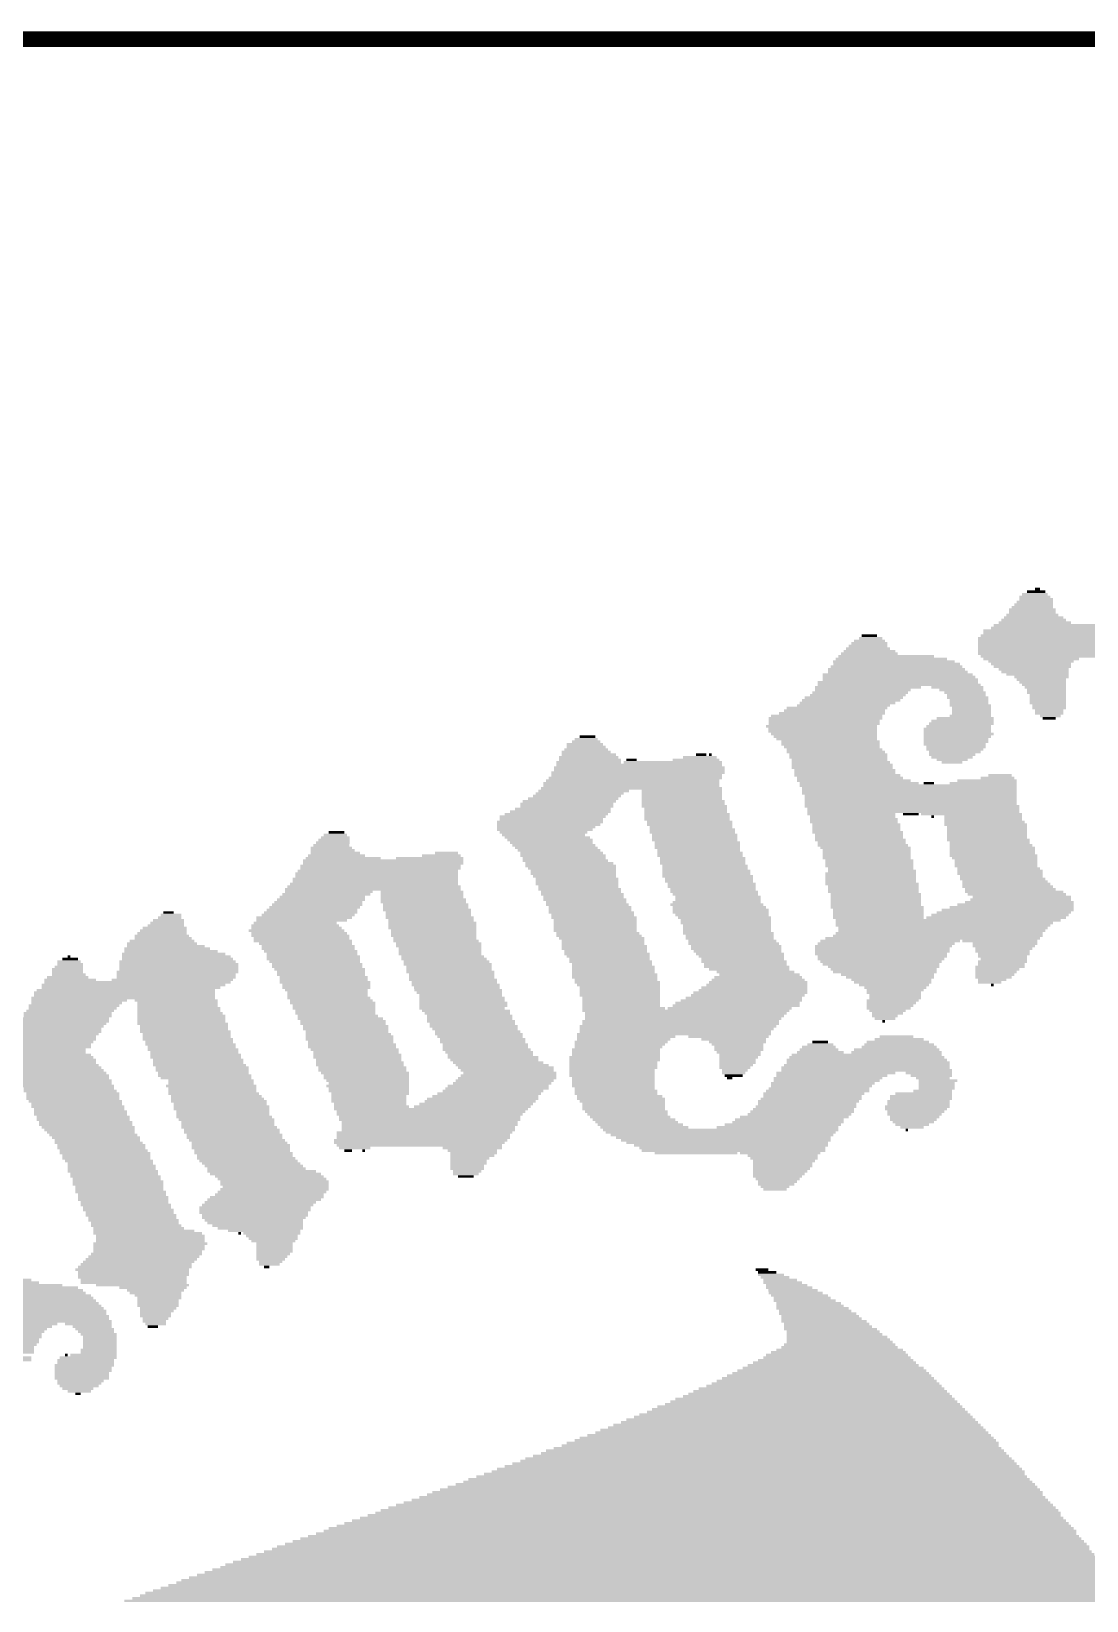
# Model space of a CAD drawing. Extents: x -28.6 to 28.6, y -39.6 to 14.1.
# Drawn here: x -21.83 to -13.2, y 1.23 to 14.06 of the extents above; entities that cross this region are included whole.
import ezdxf

# ---------------------------------------------------------------- set-up
doc = ezdxf.new("R2010")
doc.units = 0
for name, color, linetype in [('20', 53, 'CONTINUOUS'), ('201', 6, 'CONTINUOUS'), ('21', 40, 'CONTINUOUS')]:
    doc.layers.add(name, color=color, linetype=linetype)

# ---------------------------------------------------------------- blocks, each defined once
blk = doc.blocks.new('RECT')
blk.add_solid([(-0.5, -0.5), (0.5, -0.5), (-0.5, 0.5), (0.5, 0.5)])

msp = doc.modelspace()

# ---------------------------------------------------------------- linework, layer by layer
at = {"layer": '20'}
msp.add_line((-27.178, 13.97), (27.178, 13.97), dxfattribs=at)
at = {"layer": '21', "const_width": 0.127}
msp.add_lwpolyline([(27.5, 14), (-27.5, 14)], dxfattribs=at)

# ---------------------------------------------------------------- block references
at = {"layer": '201', "yscale": 0.0212, "rotation": 180}
for p, xscale in [((-13.5979, 9.5019), 0.0423), ((-13.6296, 9.3749), 0.3175), ((-13.6191, 9.396), 0.2963), ((-13.6191, 9.4384), 0.254), ((-13.6085, 9.4172), 0.2752), ((-13.6191, 9.4595), 0.2117), ((-13.6085, 9.4807), 0.1482), ((-13.6296, 9.2479), 0.5291), ((-13.6296, 9.269), 0.4868), ((-13.6402, 9.2902), 0.4233), ((-13.6402, 9.3325), 0.381), ((-13.6402, 9.3114), 0.381), ((-13.6402, 9.3537), 0.3387), ((-14.9737, 9.1209), 0.127), ((-13.1746, 9.1209), 1.7779), ((-13.1428, 9.1632), 1.7991), ((-13.1428, 9.142), 1.7991), ((-13.1005, 9.1844), 1.7568), ((-13.0899, 9.2055), 1.7356), ((-13.6191, 9.2267), 0.5926), ((-14.9737, 8.9939), 0.4233), ((-14.9843, 9.0151), 0.3598), ((-14.9843, 9.0362), 0.3175), ((-14.9737, 9.0574), 0.2963), ((-14.9737, 9.0785), 0.254), ((-14.9631, 9.0997), 0.1905), ((-13.2063, 9.0997), 1.7568), ((-13.2275, 9.0785), 1.7144), ((-13.2381, 9.0574), 1.6933), ((-13.2487, 9.0362), 1.6721), ((-13.2487, 9.0151), 1.6721), ((-13.2592, 8.9939), 1.6509), ((-14.7514, 8.8669), 1.0795), ((-14.7726, 8.9092), 0.9948), ((-14.7514, 8.8881), 1.0371), ((-14.7938, 8.9304), 0.9101), ((-14.8361, 8.9516), 0.7831), ((-14.9737, 8.9727), 0.4657), ((-13.2592, 8.9727), 1.6509), ((-13.2487, 8.9516), 1.6298), ((-13.6508, 8.9304), 0.7831), ((-13.6508, 8.9092), 0.6985), ((-13.6508, 8.8881), 0.6561), ((-13.6402, 8.8669), 0.635), ((-14.7409, 8.7399), 1.3123), ((-14.7303, 8.7187), 1.3334), ((-14.7409, 8.8034), 1.2276), ((-14.7303, 8.7822), 1.2488), ((-14.7197, 8.7611), 1.27), ((-14.7409, 8.8246), 1.143), ((-14.7514, 8.8457), 1.1218), ((-13.6296, 8.8457), 0.5715), ((-13.6191, 8.8246), 0.5503), ((-13.5979, 8.8034), 0.508), ((-13.5662, 8.7822), 0.4445), ((-13.5662, 8.7611), 0.4022), ((-13.5556, 8.7399), 0.381), ((-13.545, 8.7187), 0.3598), ((-15.1218, 8.5917), 0.8043), ((-15.1007, 8.6129), 0.8043), ((-15.0689, 8.6341), 0.7831), ((-15.0478, 8.6552), 0.7831), ((-14.9843, 8.6976), 0.8678), ((-15.0266, 8.6764), 0.7831), ((-14.254, 8.6976), 0.4233), ((-14.2223, 8.6764), 0.3598), ((-14.1905, 8.6552), 0.3387), ((-14.18, 8.6341), 0.3175), ((-14.1694, 8.6129), 0.3387), ((-14.1588, 8.5917), 0.3175), ((-13.5344, 8.6976), 0.3387), ((-13.5238, 8.6764), 0.3175), ((-13.5238, 8.6552), 0.3175), ((-13.5132, 8.6341), 0.2963), ((-13.5132, 8.6129), 0.2963), ((-13.5132, 8.5917), 0.2963), ((-15.3229, 8.4647), 0.9101), ((-15.2806, 8.4859), 0.8678), ((-15.2594, 8.5071), 0.8255), ((-15.2383, 8.5282), 0.8255), ((-15.1853, 8.5494), 0.762), ((-15.1536, 8.5706), 0.7831), ((-14.1588, 8.5706), 0.3175), ((-14.1482, 8.5494), 0.3387), ((-14.1482, 8.4647), 0.3387), ((-14.1376, 8.5282), 0.3175), ((-14.1376, 8.5071), 0.3175), ((-14.1376, 8.4859), 0.3175), ((-13.5132, 8.5706), 0.2963), ((-13.5027, 8.5494), 0.2752), ((-13.5027, 8.5282), 0.2752), ((-13.5027, 8.5071), 0.2328), ((-13.5027, 8.4859), 0.2328), ((-13.4921, 8.4647), 0.1693), ((-15.3652, 8.3801), 0.9101), ((-15.3335, 8.4436), 0.9313), ((-15.3547, 8.3589), 0.889), ((-15.3547, 8.3377), 0.889), ((-15.3441, 8.4224), 0.9101), ((-15.3441, 8.4012), 0.9101), ((-14.254, 8.3589), 0.5503), ((-14.254, 8.3377), 0.5503), ((-14.2435, 8.3801), 0.5291), ((-14.2223, 8.4012), 0.5291), ((-14.2117, 8.4224), 0.508), ((-14.1905, 8.4436), 0.4656), ((-13.5027, 8.4436), 0.1058), ((-17.3019, 8.2319), 0.2963), ((-17.2913, 8.2108), 0.3175), ((-17.2913, 8.2531), 0.2328), ((-17.2913, 8.2743), 0.1905), ((-17.2808, 8.2954), 0.127), ((-15.3441, 8.3166), 0.8678), ((-15.3335, 8.2954), 0.8466), ((-15.3229, 8.2743), 0.8255), ((-15.2912, 8.2531), 0.8043), ((-15.2912, 8.2319), 0.8043), ((-15.2806, 8.2108), 0.7831), ((-14.2435, 8.3166), 0.5715), ((-14.2752, 8.2319), 0.508), ((-14.254, 8.2954), 0.5503), ((-14.2646, 8.2743), 0.5291), ((-14.2646, 8.2531), 0.5291), ((-14.2646, 8.2108), 0.4868), ((-17.2702, 8.0838), 0.5291), ((-17.2702, 8.1261), 0.4868), ((-17.2596, 8.1049), 0.508), ((-17.2913, 8.1684), 0.4022), ((-17.2702, 8.1473), 0.4445), ((-17.2913, 8.1896), 0.3598), ((-16.5823, 8.0838), 0.8043), ((-16.9209, 8.1049), 0.0847), ((-16.3918, 8.1049), 0.381), ((-16.36, 8.1261), 0.2752), ((-16.3495, 8.1473), 0.0847), ((-16.2754, 8.1473), 0.0212), ((-15.2594, 8.1896), 0.7831), ((-15.2488, 8.1684), 0.8043), ((-15.2277, 8.1473), 0.8043), ((-15.2277, 8.1261), 0.8043), ((-15.2171, 8.1049), 0.7831), ((-15.2065, 8.0838), 0.8043), ((-14.2752, 8.1896), 0.4657), ((-14.2752, 8.1684), 0.4233), ((-14.2964, 8.1473), 0.381), ((-14.2964, 8.1261), 0.3387), ((-14.2964, 8.1049), 0.254), ((-14.2964, 8.0838), 0.1693), ((-16.8892, 7.9568), 1.4181), ((-16.868, 7.9991), 1.4181), ((-16.8786, 7.9779), 1.3969), ((-16.8574, 8.0414), 1.3969), ((-16.8574, 8.0203), 1.3969), ((-16.8574, 8.0626), 1.3546), ((-15.1959, 8.0626), 0.8255), ((-15.1959, 8.0414), 0.8255), ((-15.1748, 8.0203), 0.8255), ((-15.1748, 7.9991), 0.8255), ((-15.1536, 7.9779), 0.8678), ((-15.1324, 7.9568), 0.8678), ((-13.926, 7.9568), 0.2752), ((-13.9048, 7.9779), 0.1905), ((-17.3443, 7.8298), 0.7196), ((-17.3125, 7.8509), 0.7408), ((-16.9209, 7.8721), 1.4816), ((-16.9209, 7.9144), 1.4393), ((-16.9209, 7.8933), 1.4393), ((-16.9104, 7.9356), 1.4181), ((-16.5082, 7.8509), 0.6561), ((-16.5082, 7.8298), 0.6561), ((-15.1007, 7.9356), 0.9313), ((-15.0583, 7.9144), 0.9736), ((-14.6562, 7.8933), 1.7779), ((-14.6456, 7.8721), 1.7568), ((-14.6456, 7.8509), 1.7568), ((-14.6456, 7.8298), 1.7568), ((-14.4869, 7.9144), 0.0847), ((-14.0424, 7.9144), 0.5503), ((-14.0106, 7.9356), 0.4868), ((-17.4818, 7.7028), 0.7831), ((-17.4501, 7.7451), 0.762), ((-17.4501, 7.7239), 0.762), ((-17.4289, 7.7663), 0.762), ((-17.3972, 7.7874), 0.7408), ((-17.3654, 7.8086), 0.7196), ((-16.5082, 7.8086), 0.6561), ((-16.5082, 7.7874), 0.6561), ((-16.4976, 7.7663), 0.6773), ((-16.4976, 7.7451), 0.6773), ((-16.487, 7.7239), 0.6985), ((-16.4765, 7.7028), 0.6773), ((-14.635, 7.8086), 1.7356), ((-14.635, 7.7874), 1.7356), ((-14.635, 7.7663), 1.7356), ((-14.635, 7.7451), 1.7356), ((-14.6244, 7.7239), 1.7568), ((-14.6139, 7.7028), 1.7356), ((-17.5877, 7.5969), 0.8678), ((-17.5982, 7.5758), 0.8466), ((-17.5665, 7.6393), 0.8678), ((-17.5771, 7.6181), 0.8466), ((-17.5347, 7.6604), 0.8466), ((-17.503, 7.6816), 0.8255), ((-16.4765, 7.6816), 0.6773), ((-16.4659, 7.6604), 0.6985), ((-16.4659, 7.6393), 0.6985), ((-16.4659, 7.6181), 0.6985), ((-16.4447, 7.5969), 0.6985), ((-16.4447, 7.5758), 0.6985), ((-14.6139, 7.6816), 1.7356), ((-15.1218, 7.6604), 0.7196), ((-15.1113, 7.6393), 0.6985), ((-15.1007, 7.6181), 0.7196), ((-15.1007, 7.5969), 0.7196), ((-15.0795, 7.5758), 0.7196), ((-14.635, 7.6604), 0.127), ((-14.1376, 7.6604), 0.8255), ((-14.4551, 7.6393), 0.0212), ((-14.0424, 7.6393), 0.635), ((-14.0424, 7.6181), 0.635), ((-14.0318, 7.5969), 0.6561), ((-14.0212, 7.5758), 0.6773), ((-19.355, 7.4488), 0.254), ((-19.3444, 7.4699), 0.2328), ((-19.3444, 7.4911), 0.1905), ((-19.3338, 7.5123), 0.127), ((-17.6194, 7.5546), 0.8043), ((-17.63, 7.5334), 0.7831), ((-17.6406, 7.5123), 0.7196), ((-17.6406, 7.4911), 0.6773), ((-17.6088, 7.4699), 0.6985), ((-17.5877, 7.4488), 0.6985), ((-16.4341, 7.5546), 0.6773), ((-16.4235, 7.5334), 0.6985), ((-16.4235, 7.5123), 0.6985), ((-16.4024, 7.4911), 0.6985), ((-16.4024, 7.4699), 0.6985), ((-16.4024, 7.4488), 0.6985), ((-15.0795, 7.5546), 0.7196), ((-15.0795, 7.5334), 0.7196), ((-15.0689, 7.5123), 0.7408), ((-15.0478, 7.4488), 0.7408), ((-15.0583, 7.4911), 0.7196), ((-15.0583, 7.4699), 0.7196), ((-14.0106, 7.5546), 0.6561), ((-14.0106, 7.5334), 0.6561), ((-14.0106, 7.5123), 0.6561), ((-14.0106, 7.4911), 0.6561), ((-14.0106, 7.4699), 0.6561), ((-14, 7.4488), 0.6773), ((-19.3338, 7.3218), 0.4656), ((-19.3762, 7.3853), 0.3387), ((-19.3656, 7.3641), 0.3598), ((-19.3444, 7.343), 0.4022), ((-19.3762, 7.4065), 0.2963), ((-19.3656, 7.4276), 0.2752), ((-18.4766, 7.3218), 0.3175), ((-18.4343, 7.343), 0.1905), ((-17.5771, 7.4276), 0.6773), ((-17.5559, 7.4065), 0.6773), ((-17.5347, 7.3853), 0.6773), ((-17.5136, 7.3641), 0.6773), ((-17.4924, 7.343), 0.6773), ((-17.4818, 7.3218), 0.6985), ((-16.3812, 7.4276), 0.6985), ((-16.3812, 7.4065), 0.6985), ((-16.3812, 7.3853), 0.6985), ((-16.3706, 7.3641), 0.6773), ((-16.36, 7.343), 0.6985), ((-16.36, 7.3218), 0.6985), ((-15.0372, 7.4276), 0.7196), ((-15.0266, 7.4065), 0.7408), ((-15.0054, 7.3853), 0.7408), ((-14.9948, 7.3641), 0.7196), ((-14.9948, 7.343), 0.7196), ((-14.9948, 7.3218), 0.7196), ((-13.9895, 7.4276), 0.6561), ((-13.9789, 7.4065), 0.6773), ((-13.9683, 7.3853), 0.6985), ((-13.9683, 7.3641), 0.6985), ((-13.9683, 7.343), 0.6985), ((-13.9577, 7.3218), 0.7196), ((-18.9952, 7.1948), 1.3123), ((-18.974, 7.2371), 1.3123), ((-18.974, 7.216), 1.3123), ((-18.9529, 7.2795), 1.3123), ((-18.9529, 7.2583), 1.3123), ((-19.2809, 7.3006), 0.6138), ((-18.5719, 7.3006), 0.5503), ((-17.4607, 7.2795), 0.6985), ((-17.4712, 7.3006), 0.6773), ((-17.4289, 7.2583), 0.7196), ((-17.4183, 7.2371), 0.7408), ((-17.4078, 7.216), 0.7196), ((-17.3972, 7.1948), 0.6985), ((-16.3389, 7.3006), 0.6985), ((-16.3389, 7.2795), 0.6985), ((-16.3389, 7.2583), 0.6985), ((-16.3177, 7.2371), 0.6985), ((-16.3177, 7.216), 0.6985), ((-16.3071, 7.1948), 0.7196), ((-14.9948, 7.3006), 0.7196), ((-14.9737, 7.2795), 0.7196), ((-14.9737, 7.2583), 0.7196), ((-14.9737, 7.2371), 0.7196), ((-14.9631, 7.216), 0.6985), ((-14.9525, 7.1948), 0.7196), ((-13.9471, 7.3006), 0.6985), ((-13.9366, 7.2795), 0.6773), ((-13.9366, 7.2583), 0.6773), ((-13.9366, 7.2371), 0.6773), ((-13.9154, 7.216), 0.6773), ((-13.9048, 7.1948), 0.6985), ((-19.0269, 7.0678), 1.4181), ((-19.0269, 7.089), 1.3758), ((-19.0164, 7.1313), 1.3546), ((-19.0164, 7.1101), 1.3546), ((-19.0058, 7.1736), 1.3334), ((-19.0058, 7.1525), 1.3334), ((-17.3972, 7.1736), 0.6985), ((-17.3866, 7.1525), 0.6773), ((-17.3654, 7.1313), 0.6773), ((-17.3654, 7.1101), 0.6773), ((-17.3654, 7.089), 0.6773), ((-17.3548, 7.0678), 0.6561), ((-16.3071, 7.1736), 0.7196), ((-16.2965, 7.1525), 0.7408), ((-16.286, 7.1313), 0.7196), ((-16.286, 7.1101), 0.7196), ((-16.2648, 7.089), 0.7196), ((-16.2648, 7.0678), 0.7196), ((-14.9631, 7.1736), 0.7408), ((-14.9631, 7.1525), 0.7408), ((-14.9631, 7.1313), 0.7408), ((-14.9631, 7.1101), 0.7408), ((-14.9525, 7.089), 0.762), ((-14.9419, 7.0678), 0.7408), ((-13.9048, 7.1736), 0.6985), ((-13.8942, 7.1525), 0.6773), ((-13.8836, 7.1313), 0.6985), ((-13.8625, 7.1101), 0.6985), ((-13.8519, 7.089), 0.7196), ((-13.8413, 7.0678), 0.7408), ((-19.482, 6.9408), 0.7196), ((-19.4608, 6.962), 0.7196), ((-19.4502, 6.9831), 0.6985), ((-19.4185, 7.0043), 0.7196), ((-19.0375, 7.0466), 1.4393), ((-19.3973, 7.0255), 0.7196), ((-18.6354, 7.0255), 0.6773), ((-18.6354, 7.0043), 0.6773), ((-18.6354, 6.9831), 0.6773), ((-18.6248, 6.962), 0.6985), ((-18.6248, 6.9408), 0.6985), ((-17.3443, 7.0466), 0.6773), ((-17.3337, 7.0255), 0.6561), ((-17.3231, 7.0043), 0.6773), ((-17.3125, 6.9831), 0.6561), ((-17.3019, 6.962), 0.6773), ((-17.2913, 6.9408), 0.6561), ((-16.2542, 7.0466), 0.6985), ((-16.2436, 7.0255), 0.7196), ((-16.233, 7.0043), 0.6985), ((-16.2225, 6.9408), 0.7196), ((-16.2119, 6.9831), 0.6985), ((-16.2119, 6.962), 0.6985), ((-14.9419, 7.0466), 0.7408), ((-14.9419, 7.0255), 0.7408), ((-14.9208, 7.0043), 0.7408), ((-14.9208, 6.9831), 0.7408), ((-14.9208, 6.962), 0.7408), ((-14.9208, 6.9408), 0.7408), ((-13.7461, 6.9408), 0.889), ((-13.8201, 7.0466), 0.7408), ((-13.7884, 7.0255), 0.8043), ((-13.7672, 7.0043), 0.8043), ((-13.7355, 6.962), 0.8255), ((-13.7249, 6.9831), 0.8043), ((-20.7096, 6.7926), 0.254), ((-20.699, 6.8138), 0.1905), ((-20.6885, 6.835), 0.1693), ((-20.7096, 6.8561), 0.0847), ((-19.5984, 6.8138), 0.7831), ((-19.6196, 6.7926), 0.7408), ((-19.5667, 6.835), 0.762), ((-19.5455, 6.8561), 0.762), ((-19.5349, 6.8773), 0.7408), ((-19.5137, 6.8985), 0.7408), ((-19.4926, 6.9196), 0.7408), ((-18.6036, 6.9196), 0.6985), ((-18.6036, 6.8985), 0.6985), ((-18.593, 6.8773), 0.7196), ((-18.5825, 6.8561), 0.6985), ((-18.5825, 6.835), 0.6985), ((-18.5719, 6.8138), 0.7196), ((-18.5613, 6.7926), 0.6985), ((-17.2808, 6.9196), 0.6773), ((-17.2596, 6.8985), 0.6773), ((-17.2596, 6.8773), 0.6773), ((-17.249, 6.8561), 0.6985), ((-17.2384, 6.835), 0.6773), ((-17.2278, 6.8138), 0.6985), ((-17.2173, 6.7926), 0.6773), ((-16.2225, 6.9196), 0.762), ((-16.2013, 6.8985), 0.762), ((-16.1907, 6.8773), 0.7831), ((-16.1907, 6.8561), 0.7831), ((-16.1801, 6.835), 0.762), ((-16.159, 6.8138), 0.762), ((-16.1484, 6.7926), 0.7408), ((-14.9208, 6.9196), 0.7408), ((-14.9102, 6.8985), 0.762), ((-14.8996, 6.8773), 0.7408), ((-14.8996, 6.8561), 0.7408), ((-14.8996, 6.835), 0.7408), ((-14.8996, 6.8138), 0.7408), ((-14.3281, 6.7926), 1.8414), ((-13.9366, 6.8138), 1.143), ((-13.9048, 6.835), 1.1218), ((-13.8731, 6.8561), 1.1006), ((-13.8413, 6.8773), 1.0795), ((-13.8096, 6.8985), 1.016), ((-13.7778, 6.9196), 0.9525), ((-20.7625, 6.6656), 0.4445), ((-20.7625, 6.6868), 0.4022), ((-20.752, 6.708), 0.381), ((-20.7414, 6.7291), 0.3598), ((-20.7308, 6.7503), 0.2963), ((-20.7202, 6.7715), 0.2752), ((-19.6619, 6.708), 0.7831), ((-19.6725, 6.7503), 0.7196), ((-19.6619, 6.7291), 0.7408), ((-19.6302, 6.6656), 0.8043), ((-19.6407, 6.6868), 0.7831), ((-19.6725, 6.7715), 0.6773), ((-18.5507, 6.7715), 0.7196), ((-18.5507, 6.7503), 0.7196), ((-18.5507, 6.7291), 0.7196), ((-18.5401, 6.708), 0.6985), ((-18.5401, 6.6868), 0.6985), ((-18.5401, 6.6656), 0.6985), ((-17.2173, 6.7715), 0.6773), ((-17.2173, 6.7503), 0.6773), ((-17.2173, 6.7291), 0.6773), ((-17.2173, 6.708), 0.6773), ((-17.1961, 6.6868), 0.6773), ((-17.1855, 6.6656), 0.6985), ((-16.1484, 6.7715), 0.7408), ((-16.1378, 6.7503), 0.7196), ((-16.1378, 6.7291), 0.7196), ((-16.1378, 6.708), 0.7196), ((-16.1272, 6.6868), 0.7408), ((-16.1166, 6.6656), 0.7196), ((-14.4128, 6.6656), 1.7144), ((-14.3705, 6.7503), 1.7568), ((-14.4022, 6.6868), 1.6933), ((-14.3599, 6.7715), 1.7779), ((-14.3705, 6.7291), 1.7144), ((-14.381, 6.708), 1.6933), ((-20.6885, 6.5387), 0.762), ((-20.7202, 6.5598), 0.6985), ((-20.7308, 6.581), 0.635), ((-20.7625, 6.6021), 0.5715), ((-20.7625, 6.6233), 0.5291), ((-20.752, 6.6445), 0.4657), ((-19.609, 6.6233), 0.8043), ((-19.6196, 6.6445), 0.7831), ((-19.5878, 6.6021), 0.762), ((-19.5667, 6.581), 0.762), ((-19.5667, 6.5598), 0.762), ((-19.5455, 6.5387), 0.762), ((-18.519, 6.6233), 0.6985), ((-18.5295, 6.6445), 0.6773), ((-18.4978, 6.6021), 0.6985), ((-18.4978, 6.581), 0.6985), ((-18.4872, 6.5598), 0.6773), ((-18.4872, 6.5387), 0.6773), ((-17.1643, 6.6445), 0.6985), ((-17.1538, 6.6233), 0.6773), ((-17.1538, 6.6021), 0.6773), ((-17.1432, 6.581), 0.6985), ((-17.1432, 6.5598), 0.6985), ((-17.1326, 6.5387), 0.6773), ((-16.1166, 6.6445), 0.7196), ((-16.0955, 6.6233), 0.7196), ((-16.0849, 6.6021), 0.7408), ((-16.0637, 6.581), 0.7408), ((-16.0637, 6.5598), 0.7408), ((-16.0531, 6.5387), 0.7196), ((-14.8573, 6.581), 1.1218), ((-14.8678, 6.5598), 1.1006), ((-14.8678, 6.5387), 1.1006), ((-14.8361, 6.6021), 1.1218), ((-14.8044, 6.6233), 1.143), ((-14.4551, 6.6445), 1.7568), ((-13.9048, 6.6233), 0.6138), ((-13.8625, 6.6021), 0.5291), ((-13.8731, 6.581), 0.508), ((-13.8731, 6.5598), 0.4656), ((-13.8836, 6.5387), 0.4445), ((-21.5245, 6.4117), 0.2328), ((-21.5245, 6.454), 0.1905), ((-21.5139, 6.4328), 0.2117), ((-21.5139, 6.4752), 0.127), ((-21.5245, 6.4963), 0.0212), ((-20.6355, 6.454), 0.9525), ((-20.625, 6.4328), 0.9736), ((-20.625, 6.4117), 0.9736), ((-20.6673, 6.5175), 0.8466), ((-20.6461, 6.4963), 0.889), ((-20.6355, 6.4752), 0.9101), ((-19.5349, 6.5175), 0.7408), ((-19.5243, 6.4963), 0.762), ((-19.5243, 6.4752), 0.762), ((-19.5137, 6.454), 0.7408), ((-19.4926, 6.4328), 0.7408), ((-19.4926, 6.4117), 0.7408), ((-18.4872, 6.5175), 0.6773), ((-18.4555, 6.4752), 0.6985), ((-18.466, 6.4963), 0.6773), ((-18.4343, 6.454), 0.6985), ((-18.4237, 6.4328), 0.7196), ((-18.4131, 6.4117), 0.6985), ((-17.122, 6.5175), 0.6985), ((-17.1114, 6.4963), 0.6773), ((-17.0903, 6.454), 0.6773), ((-17.1008, 6.4752), 0.6561), ((-17.0797, 6.4328), 0.6561), ((-17.0691, 6.4117), 0.6773), ((-16.032, 6.5175), 0.7196), ((-16.0214, 6.4963), 0.6985), ((-16.0108, 6.4752), 0.6773), ((-16.0002, 6.454), 0.6985), ((-15.9791, 6.4117), 0.6985), ((-15.9896, 6.4328), 0.6773), ((-14.8784, 6.5175), 1.0795), ((-14.8679, 6.4963), 1.0583), ((-14.8784, 6.4752), 1.0371), ((-14.8784, 6.454), 0.9948), ((-14.8784, 6.4328), 0.9525), ((-14.8573, 6.4117), 0.9101), ((-13.9048, 6.4117), 0.4022), ((-13.8731, 6.5175), 0.4233), ((-13.8836, 6.4963), 0.4022), ((-13.8836, 6.454), 0.4022), ((-13.8942, 6.4328), 0.381), ((-13.8731, 6.4752), 0.381), ((-21.5139, 6.3058), 0.4233), ((-20.9636, 6.2847), 1.5239), ((-21.5351, 6.327), 0.3387), ((-21.5351, 6.3905), 0.254), ((-21.5351, 6.3693), 0.254), ((-21.5245, 6.3482), 0.2752), ((-20.6779, 6.3058), 0.9948), ((-20.6355, 6.3693), 0.9948), ((-20.6461, 6.3482), 0.9736), ((-20.6461, 6.327), 0.9736), ((-20.625, 6.3905), 0.9736), ((-19.4714, 6.3905), 0.7408), ((-19.4608, 6.3693), 0.7196), ((-19.4608, 6.3482), 0.7196), ((-19.4397, 6.327), 0.7196), ((-19.4397, 6.3058), 0.7196), ((-19.4291, 6.2847), 0.7408), ((-18.4131, 6.3905), 0.6985), ((-18.4025, 6.3693), 0.7196), ((-18.392, 6.3482), 0.6985), ((-18.392, 6.327), 0.6985), ((-18.3814, 6.3058), 0.7196), ((-18.3708, 6.2847), 0.6985), ((-17.0691, 6.3905), 0.6773), ((-17.0691, 6.3693), 0.6773), ((-17.0585, 6.3482), 0.6985), ((-17.0585, 6.327), 0.6985), ((-17.0479, 6.3058), 0.6773), ((-17.0373, 6.2847), 0.6985), ((-15.9579, 6.3905), 0.6561), ((-15.8838, 6.2847), 0.8043), ((-15.8838, 6.3058), 0.762), ((-15.8838, 6.327), 0.7196), ((-15.905, 6.3693), 0.635), ((-15.8732, 6.3482), 0.6561), ((-14.8573, 6.3905), 0.8678), ((-14.8467, 6.3693), 0.8466), ((-14.8255, 6.3482), 0.762), ((-14.8044, 6.327), 0.7196), ((-14.7938, 6.3058), 0.6561), ((-14.7832, 6.2847), 0.635), ((-13.926, 6.3905), 0.3598), ((-13.9366, 6.3693), 0.3387), ((-13.9471, 6.3482), 0.3175), ((-13.9577, 6.327), 0.2963), ((-13.9683, 6.3058), 0.2328), ((-13.9895, 6.2847), 0.1905), ((-21.08, 6.1577), 1.5028), ((-21.0694, 6.2), 1.4816), ((-21.0694, 6.1788), 1.4816), ((-21.0588, 6.2212), 1.4604), ((-20.9954, 6.2635), 1.5028), ((-21.0165, 6.2423), 1.4604), ((-19.4185, 6.2635), 0.7196), ((-19.4185, 6.2423), 0.7196), ((-19.4185, 6.2212), 0.6773), ((-19.4079, 6.2), 0.6561), ((-19.4079, 6.1788), 0.6561), ((-19.3973, 6.1577), 0.6773), ((-18.3602, 6.2635), 0.7196), ((-18.3496, 6.2423), 0.6985), ((-18.339, 6.2212), 0.7196), ((-18.3285, 6.2), 0.6985), ((-18.3179, 6.1788), 0.6773), ((-18.3073, 6.1577), 0.6985), ((-17.0268, 6.2635), 0.6773), ((-17.0162, 6.2423), 0.6561), ((-17.0162, 6.2212), 0.6561), ((-17.0162, 6.2), 0.6561), ((-17.0162, 6.1788), 0.6561), ((-17.0056, 6.1577), 0.635), ((-16.0002, 6.1577), 0.9525), ((-15.9685, 6.1788), 0.9313), ((-15.9473, 6.2), 0.9313), ((-15.9261, 6.2212), 0.889), ((-15.9156, 6.2423), 0.8678), ((-15.8944, 6.2635), 0.8255), ((-14.7726, 6.2635), 0.5715), ((-14.762, 6.2423), 0.508), ((-14.7726, 6.2), 0.4445), ((-14.762, 6.2212), 0.4656), ((-14.762, 6.1788), 0.4233), ((-14.762, 6.1577), 0.4233), ((-13.9683, 6.2635), 0.0212), ((-21.5351, 6.0307), 0.7196), ((-21.5139, 6.0518), 0.7196), ((-21.4822, 6.0942), 0.7408), ((-21.4927, 6.073), 0.7196), ((-21.4398, 6.1365), 0.7831), ((-21.461, 6.1153), 0.7408), ((-20.6461, 6.1365), 0.6773), ((-20.625, 6.073), 0.6773), ((-20.625, 6.0518), 0.6773), ((-20.6144, 6.0307), 0.6985), ((-20.6355, 6.1153), 0.6561), ((-20.6355, 6.0942), 0.6561), ((-19.3762, 6.1365), 0.6773), ((-19.3656, 6.1153), 0.6985), ((-19.355, 6.0942), 0.6773), ((-19.355, 6.073), 0.6773), ((-19.3444, 6.0518), 0.6561), ((-19.3444, 6.0307), 0.6561), ((-18.3073, 6.1365), 0.6985), ((-18.3073, 6.073), 0.6985), ((-18.2967, 6.1153), 0.7196), ((-18.2967, 6.0942), 0.7196), ((-18.2756, 6.0518), 0.7196), ((-18.265, 6.0307), 0.6985), ((-17.0056, 6.1365), 0.635), ((-17.0056, 6.1153), 0.635), ((-17.0056, 6.0942), 0.635), ((-16.9844, 6.073), 0.6773), ((-16.4764, 6.0518), 1.6933), ((-16.4764, 6.0307), 1.6509), ((-16.1166, 6.073), 1.016), ((-16.0637, 6.0942), 1.0371), ((-16.0531, 6.1153), 1.016), ((-16.0214, 6.1365), 0.9948), ((-14.7832, 6.1365), 0.4233), ((-14.7938, 6.1153), 0.4022), ((-14.8044, 6.0942), 0.381), ((-14.8149, 6.073), 0.3598), ((-14.8255, 6.0518), 0.2963), ((-14.8255, 6.0307), 0.254), ((-21.6515, 5.9037), 0.7831), ((-21.6197, 5.9248), 0.762), ((-21.5986, 5.946), 0.762), ((-21.5668, 5.9672), 0.7408), ((-21.5563, 5.9883), 0.7196), ((-21.5351, 6.0095), 0.7196), ((-20.6038, 6.0095), 0.7196), ((-20.6038, 5.9883), 0.7196), ((-20.6038, 5.9672), 0.7196), ((-20.5932, 5.946), 0.7408), ((-20.5826, 5.9248), 0.7196), ((-20.5826, 5.9037), 0.7196), ((-19.3233, 6.0095), 0.6561), ((-19.3021, 5.9883), 0.6985), ((-19.2809, 5.9672), 0.6985), ((-19.2809, 5.946), 0.6985), ((-19.2598, 5.9248), 0.6985), ((-19.2598, 5.9037), 0.6985), ((-18.2438, 6.0095), 0.6985), ((-18.2438, 5.9883), 0.6985), ((-18.2332, 5.9672), 0.7196), ((-18.2226, 5.946), 0.6985), ((-18.212, 5.9248), 0.7196), ((-18.2015, 5.9037), 0.6985), ((-16.5399, 5.9248), 1.6086), ((-16.5505, 5.9037), 1.5874), ((-16.5188, 5.9672), 1.6086), ((-16.5188, 5.946), 1.6086), ((-16.487, 6.0095), 1.6298), ((-16.4976, 5.9883), 1.6086), ((-14.8467, 6.0095), 0.2117), ((-14.8467, 5.9883), 0.1693), ((-14.8573, 5.9672), 0.0212), ((-21.7573, 5.7767), 0.8255), ((-21.7256, 5.819), 0.8466), ((-21.7362, 5.7978), 0.8255), ((-21.715, 5.8402), 0.8255), ((-21.6938, 5.8613), 0.8255), ((-21.6621, 5.8825), 0.8043), ((-20.572, 5.8825), 0.7408), ((-20.5615, 5.8613), 0.7196), ((-20.5615, 5.8402), 0.7196), ((-20.5509, 5.819), 0.7408), ((-20.5403, 5.7978), 0.7196), ((-20.5297, 5.7767), 0.7408), ((-19.2386, 5.8613), 0.6985), ((-19.2492, 5.8825), 0.6773), ((-19.228, 5.8402), 0.7196), ((-19.228, 5.819), 0.7196), ((-19.2174, 5.7978), 0.6985), ((-19.2068, 5.7767), 0.7196), ((-18.1803, 5.8825), 0.6985), ((-18.1697, 5.8613), 0.7196), ((-18.1591, 5.8402), 0.6985), ((-18.138, 5.819), 0.6985), ((-18.138, 5.7978), 0.6985), ((-18.1168, 5.7767), 0.6985), ((-17.0056, 5.7978), 0.762), ((-17.0162, 5.7767), 0.7408), ((-16.5717, 5.8613), 1.5874), ((-16.9633, 5.8402), 0.8043), ((-16.9844, 5.819), 0.762), ((-16.5611, 5.8825), 1.5663), ((-16.1272, 5.8402), 0.6561), ((-16.0849, 5.819), 0.5291), ((-16.0531, 5.7978), 0.4657), ((-16.0531, 5.7767), 0.4233), ((-15.3758, 5.7767), 0.2117), ((-15.3758, 5.7978), 0.127), ((-14.7303, 5.7767), 0.5715), ((-14.7409, 5.7978), 0.508), ((-14.7303, 5.819), 0.4021), ((-14.7514, 5.8402), 0.2752), ((-21.7679, 5.7555), 0.8466), ((-21.7785, 5.7344), 0.7831), ((-21.7785, 5.7132), 0.7831), ((-21.7362, 5.6709), 0.8255), ((-21.7467, 5.692), 0.8043), ((-21.7044, 5.6497), 0.8043), ((-20.5191, 5.7555), 0.7196), ((-20.5085, 5.7344), 0.7408), ((-20.498, 5.7132), 0.7196), ((-20.4874, 5.692), 0.7408), ((-20.4874, 5.6709), 0.7408), ((-20.4662, 5.6497), 0.7408), ((-19.2068, 5.7555), 0.7196), ((-19.1857, 5.7344), 0.7196), ((-19.1751, 5.7132), 0.6985), ((-19.1645, 5.692), 0.7196), ((-19.1645, 5.6709), 0.7196), ((-19.1539, 5.6497), 0.6985), ((-18.1168, 5.7555), 0.6985), ((-18.1062, 5.7344), 0.7196), ((-18.0851, 5.7132), 0.7196), ((-18.0745, 5.692), 0.6985), ((-18.0533, 5.6709), 0.7408), ((-18.0427, 5.6497), 0.7196), ((-17.0585, 5.6709), 0.7408), ((-17.0585, 5.6497), 0.7408), ((-17.0479, 5.7344), 0.7196), ((-17.0479, 5.7132), 0.7196), ((-17.0479, 5.692), 0.7196), ((-17.0268, 5.7555), 0.7196), ((-16.0426, 5.7555), 0.4022), ((-16.0426, 5.7344), 0.4022), ((-16.0426, 5.7132), 0.3598), ((-16.032, 5.692), 0.3387), ((-16.0426, 5.6709), 0.3175), ((-16.0531, 5.6497), 0.2963), ((-14.9948, 5.6497), 1.3123), ((-14.9948, 5.6709), 1.27), ((-14.9948, 5.692), 1.2276), ((-15.3758, 5.7132), 0.381), ((-15.3864, 5.7344), 0.3175), ((-15.3864, 5.7555), 0.2752), ((-14.7514, 5.7132), 0.7408), ((-14.7514, 5.7344), 0.6985), ((-14.7303, 5.7555), 0.6138), ((-21.6832, 5.6285), 0.762), ((-21.6621, 5.6074), 0.762), ((-21.6409, 5.5862), 0.762), ((-21.6197, 5.565), 0.762), ((-21.5986, 5.5439), 0.762), ((-21.5774, 5.5227), 0.762), ((-20.4662, 5.6285), 0.7408), ((-20.4556, 5.6074), 0.762), ((-20.4345, 5.5862), 0.762), ((-20.4345, 5.565), 0.762), ((-20.4239, 5.5439), 0.7408), ((-20.4133, 5.5227), 0.762), ((-19.1433, 5.6285), 0.7196), ((-19.1433, 5.6074), 0.7196), ((-19.1222, 5.5862), 0.7196), ((-19.1222, 5.565), 0.7196), ((-19.101, 5.5439), 0.7196), ((-19.0904, 5.5227), 0.6985), ((-18.011, 5.6285), 0.7408), ((-17.9792, 5.6074), 0.762), ((-17.9475, 5.5862), 0.7831), ((-17.9369, 5.565), 0.762), ((-17.9263, 5.5227), 0.7831), ((-17.9157, 5.5439), 0.762), ((-17.0797, 5.565), 0.6985), ((-17.0797, 5.5439), 0.6985), ((-17.0797, 5.5227), 0.6985), ((-17.0691, 5.6285), 0.7196), ((-17.0691, 5.6074), 0.7196), ((-17.0691, 5.5862), 0.7196), ((-16.0531, 5.6285), 0.2963), ((-16.0637, 5.6074), 0.2752), ((-16.0743, 5.5862), 0.254), ((-16.0743, 5.565), 0.2117), ((-16.0849, 5.5439), 0.1905), ((-16.0849, 5.5227), 0.1482), ((-15.2488, 5.5439), 0.9736), ((-15.2806, 5.5227), 0.9101), ((-15.0054, 5.5862), 1.3758), ((-14.9948, 5.565), 1.3969), ((-14.9948, 5.6074), 1.3546), ((-14.9843, 5.6285), 1.3334), ((-14.4869, 5.5439), 0.381), ((-14.4657, 5.5227), 0.3387), ((-21.5563, 5.4804), 0.762), ((-21.5668, 5.5015), 0.7408), ((-21.5457, 5.4592), 0.7408), ((-21.5351, 5.438), 0.762), ((-21.5245, 5.4169), 0.7408), ((-21.5139, 5.3957), 0.762), ((-20.4027, 5.5015), 0.7408), ((-20.3604, 5.438), 0.7408), ((-20.3604, 5.4804), 0.6985), ((-20.3604, 5.4592), 0.6985), ((-20.3498, 5.4169), 0.7196), ((-20.3498, 5.3957), 0.7196), ((-19.0904, 5.5015), 0.6985), ((-19.0799, 5.4804), 0.6773), ((-19.0799, 5.438), 0.6773), ((-19.0693, 5.4592), 0.6561), ((-19.0693, 5.4169), 0.6561), ((-19.0693, 5.3957), 0.6561), ((-18.0533, 5.3957), 0.8255), ((-18.0216, 5.4169), 0.8466), ((-18.011, 5.438), 0.8255), ((-17.9792, 5.4592), 0.8043), ((-17.9581, 5.4804), 0.8043), ((-17.9369, 5.5015), 0.8043), ((-17.0691, 5.5015), 0.6773), ((-17.0691, 5.4804), 0.6773), ((-17.0691, 5.4592), 0.6773), ((-17.0691, 5.438), 0.6773), ((-17.0585, 5.4169), 0.6561), ((-17.0479, 5.3957), 0.6773), ((-16.1166, 5.5015), 0.0423), ((-15.397, 5.3957), 0.8466), ((-15.3864, 5.4169), 0.8255), ((-15.3547, 5.4592), 0.8466), ((-15.3652, 5.438), 0.8255), ((-15.3123, 5.5015), 0.889), ((-15.3229, 5.4804), 0.8678), ((-14.4551, 5.3957), 0.3175), ((-14.4551, 5.5015), 0.2752), ((-14.4128, 5.4804), 0.3175), ((-14.4234, 5.4592), 0.2963), ((-14.4234, 5.438), 0.2963), ((-14.4234, 5.4169), 0.2963), ((-21.4927, 5.3745), 0.762), ((-21.4927, 5.3534), 0.762), ((-21.4927, 5.3322), 0.762), ((-21.4716, 5.311), 0.762), ((-21.461, 5.2899), 0.7408), ((-21.4504, 5.2687), 0.762), ((-20.3392, 5.3745), 0.7408), ((-20.3075, 5.3322), 0.762), ((-20.318, 5.3534), 0.7408), ((-20.2969, 5.311), 0.7831), ((-20.2863, 5.2899), 0.762), ((-20.2757, 5.2687), 0.7831), ((-19.0587, 5.3745), 0.635), ((-19.0693, 5.3534), 0.6138), ((-19.0693, 5.3322), 0.6138), ((-19.0693, 5.311), 0.6138), ((-19.0587, 5.2899), 0.5926), ((-19.0481, 5.2687), 0.6138), ((-18.2226, 5.2687), 0.9525), ((-18.1909, 5.2899), 0.9313), ((-18.1591, 5.311), 0.9101), ((-18.138, 5.3322), 0.9101), ((-18.1168, 5.3534), 0.8678), ((-18.0851, 5.3745), 0.8466), ((-17.0479, 5.3745), 0.6773), ((-17.0162, 5.3534), 0.6985), ((-17.0056, 5.3322), 0.7196), ((-16.995, 5.311), 0.6985), ((-16.9844, 5.2899), 0.6773), ((-16.9844, 5.2687), 0.6773), ((-15.4922, 5.2687), 0.8255), ((-15.4711, 5.311), 0.8255), ((-15.4817, 5.2899), 0.8043), ((-15.4499, 5.3322), 0.8255), ((-15.4287, 5.3745), 0.8255), ((-15.4393, 5.3534), 0.8043), ((-14.5821, 5.2687), 0.5291), ((-14.5715, 5.311), 0.508), ((-14.5715, 5.2899), 0.508), ((-14.5504, 5.3534), 0.508), ((-14.5504, 5.3322), 0.508), ((-14.5292, 5.3745), 0.4656), ((-21.4293, 5.2264), 0.762), ((-21.4293, 5.2052), 0.762), ((-21.4398, 5.2475), 0.7408), ((-21.4081, 5.184), 0.762), ((-21.4081, 5.1629), 0.762), ((-21.3869, 5.1417), 0.762), ((-20.2757, 5.2475), 0.7831), ((-20.2651, 5.2264), 0.762), ((-20.2651, 5.2052), 0.762), ((-20.2546, 5.184), 0.7831), ((-20.2334, 5.1629), 0.7831), ((-20.2228, 5.1417), 0.762), ((-18.5613, 5.2475), 1.5874), ((-18.5613, 5.2264), 1.5451), ((-18.5719, 5.2052), 1.5239), ((-18.5719, 5.184), 1.4816), ((-18.5719, 5.1629), 1.4816), ((-18.5719, 5.1417), 1.4393), ((-16.9844, 5.2475), 0.6773), ((-16.9633, 5.2264), 0.6773), ((-16.9527, 5.2052), 0.6561), ((-16.9315, 5.184), 0.6561), ((-16.8998, 5.1629), 0.6773), ((-16.8786, 5.1417), 0.6773), ((-15.6404, 5.1417), 0.9101), ((-15.6298, 5.1629), 0.889), ((-15.5875, 5.184), 0.889), ((-15.5452, 5.2052), 0.8466), ((-15.524, 5.2264), 0.8466), ((-15.5134, 5.2475), 0.8255), ((-14.5927, 5.2475), 0.508), ((-14.6033, 5.2052), 0.4445), ((-14.5927, 5.2264), 0.4657), ((-14.6033, 5.184), 0.4022), ((-14.6139, 5.1629), 0.381), ((-14.6139, 5.1417), 0.3387), ((-21.3869, 5.1205), 0.762), ((-21.3658, 5.0994), 0.762), ((-21.3552, 5.0782), 0.7408), ((-21.3446, 5.057), 0.7196), ((-21.3234, 5.0359), 0.7196), ((-21.3023, 5.0147), 0.7196), ((-20.2228, 5.1205), 0.762), ((-20.2122, 5.0994), 0.7831), ((-20.1911, 5.0782), 0.7831), ((-20.1911, 5.057), 0.7831), ((-20.1699, 5.0359), 0.7831), ((-20.1699, 5.0147), 0.7831), ((-18.6142, 5.057), 1.4393), ((-18.6248, 5.0359), 1.4181), ((-18.6248, 5.0147), 1.4181), ((-18.5719, 5.1205), 1.4393), ((-18.5825, 5.0994), 1.4181), ((-18.5825, 5.0782), 1.4181), ((-16.8468, 5.1205), 0.6985), ((-16.8151, 5.0994), 0.7196), ((-16.1907, 5.0782), 1.9261), ((-16.1907, 5.057), 1.8838), ((-16.1801, 5.0359), 1.8203), ((-16.1696, 5.0147), 1.7568), ((-15.7251, 5.0994), 0.9948), ((-15.6827, 5.1205), 0.9525), ((-14.6244, 5.1205), 0.2752), ((-14.6244, 5.0994), 0.1905), ((-14.6668, 5.0782), 0.0212), ((-21.2917, 4.9935), 0.6985), ((-21.2811, 4.9724), 0.7196), ((-21.2599, 4.9512), 0.7196), ((-21.2599, 4.9301), 0.7196), ((-21.2388, 4.9089), 0.7196), ((-21.2282, 4.8877), 0.7408), ((-20.1487, 4.9935), 0.7831), ((-20.1276, 4.9724), 0.7831), ((-20.117, 4.9512), 0.8043), ((-20.117, 4.9301), 0.8043), ((-20.1064, 4.9089), 0.7831), ((-20.0958, 4.8877), 0.8043), ((-18.6459, 4.9935), 1.4181), ((-18.6565, 4.9724), 1.3969), ((-18.6565, 4.9512), 1.3546), ((-19.1857, 4.9301), 0.254), ((-19.2386, 4.9089), 0.0635), ((-19.1116, 4.9089), 0.0212), ((-18.2226, 4.9301), 0.4868), ((-18.2226, 4.9089), 0.4021), ((-18.2121, 4.8877), 0.381), ((-16.1484, 4.9935), 1.7144), ((-16.1378, 4.9724), 1.6509), ((-16.1061, 4.9512), 1.5874), ((-16.0955, 4.9301), 1.5239), ((-16.0849, 4.9089), 1.5028), ((-16.3918, 4.8877), 0.6773), ((-15.7039, 4.8877), 0.6561), ((-21.2176, 4.8666), 0.7196), ((-21.2176, 4.8454), 0.7196), ((-21.1964, 4.8242), 0.7196), ((-21.1858, 4.8031), 0.6985), ((-21.1753, 4.7819), 0.7196), ((-21.1753, 4.7607), 0.7196), ((-21.1647, 4.7396), 0.7408), ((-20.0852, 4.8666), 0.7831), ((-20.0746, 4.8454), 0.8043), ((-20.0535, 4.8242), 0.8043), ((-20.0323, 4.8031), 0.8043), ((-20.0111, 4.7819), 0.8043), ((-19.99, 4.7607), 0.8043), ((-19.9476, 4.7396), 0.889), ((-18.2438, 4.8454), 0.3175), ((-18.2544, 4.8242), 0.2963), ((-18.2544, 4.8031), 0.2963), ((-18.265, 4.7819), 0.2752), ((-18.265, 4.7607), 0.2752), ((-18.2226, 4.8666), 0.3598), ((-18.265, 4.7396), 0.2328), ((-15.6827, 4.8666), 0.5715), ((-15.6722, 4.8454), 0.5503), ((-15.6722, 4.8242), 0.508), ((-15.7039, 4.7396), 0.4445), ((-15.6827, 4.8031), 0.4868), ((-15.6827, 4.7819), 0.4868), ((-15.6933, 4.7607), 0.4657), ((-21.1541, 4.7184), 0.7196), ((-21.1435, 4.6972), 0.7408), ((-21.1329, 4.6761), 0.7196), ((-21.1223, 4.6549), 0.7408), ((-21.1223, 4.6337), 0.7408), ((-21.1118, 4.6126), 0.7196), ((-19.9159, 4.7184), 0.9101), ((-19.8841, 4.6972), 0.889), ((-19.863, 4.6761), 0.889), ((-19.8418, 4.6549), 0.889), ((-19.8418, 4.6337), 0.889), ((-19.8312, 4.6126), 0.8678), ((-18.2755, 4.7184), 0.2117), ((-18.2755, 4.6972), 0.127), ((-15.7251, 4.6972), 0.4022), ((-15.7145, 4.7184), 0.4233), ((-15.7251, 4.6761), 0.3598), ((-15.7251, 4.6549), 0.3175), ((-15.7356, 4.6337), 0.2963), ((-15.7462, 4.6126), 0.2328), ((-21.1118, 4.5914), 0.7196), ((-21.1012, 4.5702), 0.7408), ((-21.0906, 4.5491), 0.7196), ((-21.08, 4.5279), 0.7408), ((-21.08, 4.5067), 0.7408), ((-21.0694, 4.4856), 0.7196), ((-19.9582, 4.4856), 0.9101), ((-19.9265, 4.5067), 0.9313), ((-19.9053, 4.5279), 0.9313), ((-19.8841, 4.5491), 0.889), ((-19.863, 4.5702), 0.889), ((-19.8418, 4.5914), 0.889), ((-15.7462, 4.5914), 0.1905), ((-21.0589, 4.4644), 0.7408), ((-21.0483, 4.4432), 0.7196), ((-21.0377, 4.4221), 0.7408), ((-21.0271, 4.4009), 0.7196), ((-21.0165, 4.3797), 0.7408), ((-21.0059, 4.3586), 0.7196), ((-20.0006, 4.4432), 0.9101), ((-20.0006, 4.4221), 0.9101), ((-20.0111, 4.4009), 0.889), ((-20.0006, 4.3797), 0.8678), ((-19.9794, 4.4644), 0.9101), ((-20.0111, 4.3586), 0.8466), ((-20.9954, 4.3374), 0.7408), ((-20.9848, 4.3162), 0.7196), ((-20.9742, 4.2951), 0.7408), ((-20.953, 4.2739), 0.7408), ((-20.9107, 4.2527), 0.8255), ((-20.8789, 4.2316), 0.889), ((-20.0111, 4.3374), 0.8043), ((-20.0006, 4.3162), 0.7831), ((-19.9794, 4.2951), 0.7408), ((-19.9582, 4.2739), 0.6985), ((-19.9265, 4.2527), 0.5926), ((-20.1275, 4.2316), 0.0212), ((-19.863, 4.2316), 0.4656), ((-20.8578, 4.1469), 0.9313), ((-20.8684, 4.1258), 0.9101), ((-20.8684, 4.1046), 0.9101), ((-20.8578, 4.2104), 0.889), ((-20.8578, 4.1892), 0.889), ((-20.8578, 4.1681), 0.889), ((-19.863, 4.2104), 0.4233), ((-19.8524, 4.1892), 0.4022), ((-19.8524, 4.1681), 0.3598), ((-19.8418, 4.1469), 0.2963), ((-19.8418, 4.1258), 0.2963), ((-19.8418, 4.1046), 0.2963), ((-20.9742, 3.9776), 0.9101), ((-20.953, 3.9988), 0.9101), ((-20.9319, 4.0199), 0.9101), ((-20.9107, 4.0411), 0.9101), ((-20.8895, 4.0623), 0.9101), ((-20.8789, 4.0834), 0.889), ((-19.8418, 4.0834), 0.2963), ((-19.8524, 4.0623), 0.2752), ((-19.863, 4.0411), 0.254), ((-19.8736, 4.0199), 0.2328), ((-19.8736, 3.9988), 0.1905), ((-19.8841, 3.9776), 0.1693), ((-22.0536, 3.8506), 0.4445), ((-21.0059, 3.9353), 0.9313), ((-20.9848, 3.9564), 0.9313), ((-20.9954, 3.9141), 0.9101), ((-20.9954, 3.8929), 0.9101), ((-21.0059, 3.8718), 0.889), ((-20.9954, 3.8506), 0.8678), ((-19.9053, 3.9564), 0.0423), ((-15.8521, 3.9353), 0.1058), ((-15.778, 3.8929), 0.2117), ((-15.8097, 3.9141), 0.1482), ((-15.7462, 3.8718), 0.2328), ((-15.7039, 3.8506), 0.2752), ((-21.8526, 3.7236), 1.016), ((-21.8632, 3.7448), 0.9525), ((-21.8737, 3.7659), 0.9313), ((-21.8843, 3.7871), 0.8678), ((-22.0325, 3.8294), 0.5291), ((-21.9372, 3.8083), 0.7196), ((-20.9954, 3.8294), 0.8678), ((-20.9213, 3.8083), 0.762), ((-20.8366, 3.7871), 0.5503), ((-20.8154, 3.7659), 0.4657), ((-20.8154, 3.7448), 0.4233), ((-20.7943, 3.7236), 0.381), ((-15.6827, 3.8294), 0.3175), ((-15.651, 3.8083), 0.3387), ((-15.6298, 3.7871), 0.381), ((-15.5981, 3.7659), 0.4022), ((-15.5769, 3.7448), 0.4445), ((-15.5452, 3.7236), 0.4656), ((-21.8314, 3.5966), 1.2276), ((-21.8208, 3.6178), 1.1641), ((-21.8314, 3.6601), 1.1006), ((-21.8208, 3.6389), 1.1218), ((-21.842, 3.7024), 1.0371), ((-21.8314, 3.6813), 1.0583), ((-20.7943, 3.6813), 0.3387), ((-20.7943, 3.6601), 0.3387), ((-20.7943, 3.6389), 0.3387), ((-20.7837, 3.7024), 0.3598), ((-20.7943, 3.6178), 0.2963), ((-20.8049, 3.5966), 0.2752), ((-15.524, 3.7024), 0.4656), ((-15.5028, 3.6813), 0.508), ((-15.4711, 3.6601), 0.5291), ((-15.4605, 3.6389), 0.5503), ((-15.4393, 3.6178), 0.5926), ((-15.4182, 3.5966), 0.5926), ((-22.0854, 3.4696), 0.8466), ((-21.8314, 3.5119), 1.3123), ((-22.0536, 3.4908), 0.8678), ((-21.842, 3.5754), 1.2488), ((-21.8314, 3.5543), 1.27), ((-21.8314, 3.5331), 1.27), ((-21.3658, 3.4908), 0.381), ((-21.334, 3.4696), 0.3175), ((-20.8154, 3.5754), 0.254), ((-20.8154, 3.5543), 0.254), ((-20.8154, 3.5331), 0.2117), ((-20.826, 3.5119), 0.1905), ((-20.8154, 3.4908), 0.1693), ((-20.8366, 3.4696), 0.0847), ((-15.397, 3.5754), 0.635), ((-15.3758, 3.5543), 0.635), ((-15.3441, 3.5119), 0.6985), ((-15.3652, 3.5331), 0.6561), ((-15.3229, 3.4908), 0.6985), ((-15.3123, 3.4696), 0.7196), ((-22.1806, 3.3426), 0.8255), ((-22.1701, 3.3638), 0.8043), ((-22.1489, 3.4061), 0.8043), ((-22.1489, 3.3849), 0.8043), ((-22.1171, 3.4484), 0.8255), ((-22.1277, 3.4273), 0.8043), ((-21.3128, 3.4484), 0.3175), ((-21.3023, 3.4273), 0.2963), ((-21.2811, 3.4061), 0.2963), ((-21.2705, 3.3849), 0.2752), ((-21.2705, 3.3638), 0.2752), ((-21.2705, 3.3426), 0.2752), ((-15.2912, 3.4484), 0.762), ((-15.2383, 3.3849), 0.8255), ((-15.27, 3.4273), 0.762), ((-15.2277, 3.3638), 0.8466), ((-15.2171, 3.3426), 0.8678), ((-15.2594, 3.4061), 0.7831), ((-22.5934, 3.2791), 1.5663), ((-22.5934, 3.258), 1.5663), ((-22.5828, 3.2156), 1.5028), ((-22.2336, 3.3003), 0.8466), ((-22.2124, 3.3214), 0.8466), ((-21.3658, 3.2156), 0.4656), ((-21.5457, 3.2368), 0.0212), ((-21.3234, 3.2368), 0.381), ((-21.2811, 3.2791), 0.2963), ((-21.2811, 3.258), 0.2963), ((-21.2705, 3.3214), 0.2752), ((-21.2705, 3.3003), 0.2752), ((-15.2383, 3.2156), 1.2065), ((-15.2383, 3.2368), 1.1641), ((-15.2277, 3.258), 1.1006), ((-15.2171, 3.2791), 1.0371), ((-15.2171, 3.3003), 0.9525), ((-15.2171, 3.3214), 0.9101), ((-22.5828, 3.1945), 1.5028), ((-21.4081, 3.131), 0.4657), ((-21.4081, 3.1098), 0.4657), ((-21.4187, 3.0886), 0.4445), ((-21.3975, 3.1521), 0.4868), ((-21.3869, 3.1945), 0.4657), ((-21.3869, 3.1733), 0.4657), ((-15.2912, 3.0886), 1.6086), ((-15.2806, 3.1098), 1.5451), ((-15.27, 3.131), 1.4816), ((-15.27, 3.1521), 1.3969), ((-15.2594, 3.1733), 1.3334), ((-15.2488, 3.1945), 1.27), ((-21.4187, 3.0675), 0.4445), ((-21.4187, 3.0463), 0.4445), ((-21.4293, 3.0251), 0.381), ((-21.4398, 3.004), 0.3598), ((-21.4398, 2.9828), 0.3175), ((-21.4504, 2.9616), 0.254), ((-15.3652, 2.9616), 2.0108), ((-15.3441, 2.9828), 1.9261), ((-15.3335, 3.004), 1.8626), ((-15.3229, 3.0251), 1.7991), ((-15.3123, 3.0463), 1.7356), ((-15.3018, 3.0675), 1.6721), ((-21.4398, 2.9405), 0.1905), ((-21.4504, 2.9193), 0.0423), ((-15.4605, 2.8135), 2.4976), ((-15.4393, 2.8346), 2.4129), ((-15.4287, 2.8558), 2.3494), ((-15.4182, 2.877), 2.2859), ((-15.397, 2.8981), 2.2012), ((-15.3864, 2.9193), 2.1377), ((-15.3758, 2.9405), 2.0743), ((-15.5452, 2.6865), 2.9209), ((-15.5346, 2.7076), 2.8574), ((-15.5134, 2.7288), 2.7727), ((-15.5028, 2.75), 2.7092), ((-15.4817, 2.7711), 2.6246), ((-15.4711, 2.7923), 2.5611), ((-15.651, 2.5595), 3.3865), ((-15.6298, 2.5806), 3.3019), ((-15.6087, 2.6018), 3.2172), ((-15.5981, 2.623), 3.1537), ((-15.5769, 2.6441), 3.069), ((-15.5663, 2.6653), 3.0055), ((-15.7568, 2.4325), 3.8098), ((-15.7462, 2.4537), 3.7464), ((-15.7251, 2.4748), 3.6617), ((-15.7039, 2.496), 3.577), ((-15.6827, 2.5171), 3.5347), ((-15.6616, 2.5383), 3.45), ((-15.8732, 2.3055), 4.2967), ((-15.8521, 2.3267), 4.212), ((-15.8309, 2.3478), 4.1273), ((-15.8097, 2.369), 4.0427), ((-15.7991, 2.3902), 3.9792), ((-15.778, 2.4113), 3.8945), ((-15.9896, 2.1785), 4.7411), ((-15.9685, 2.1997), 4.6565), ((-15.9579, 2.2208), 4.593), ((-15.9367, 2.242), 4.5083), ((-15.9156, 2.2632), 4.4237), ((-15.8838, 2.2843), 4.3602), ((-16.1166, 2.0515), 5.2068), ((-16.0955, 2.0727), 5.1221), ((-16.0743, 2.0938), 5.0375), ((-16.0531, 2.115), 4.9951), ((-16.032, 2.1362), 4.9105), ((-16.0108, 2.1573), 4.8258), ((-16.2436, 1.9245), 5.6724), ((-16.2119, 1.9457), 5.6089), ((-16.2013, 1.9668), 5.5454), ((-16.1801, 1.988), 5.4608), ((-16.159, 2.0092), 5.3761), ((-16.1378, 2.0303), 5.2915), ((-16.36, 1.7975), 6.1593), ((-16.3495, 1.8187), 6.0958), ((-16.3283, 1.8398), 6.0111), ((-16.3071, 1.861), 5.9264), ((-16.286, 1.8822), 5.8418), ((-16.2648, 1.9033), 5.7571), ((-16.4976, 1.6705), 6.6461), ((-16.4765, 1.6917), 6.5614), ((-16.4553, 1.7128), 6.4767), ((-16.4341, 1.734), 6.3921), ((-16.413, 1.7552), 6.3074), ((-16.3918, 1.7763), 6.2228), ((-16.6246, 1.5435), 7.1117), ((-16.6034, 1.5647), 7.0271), ((-16.5823, 1.5858), 6.9424), ((-16.5611, 1.607), 6.8577), ((-16.54, 1.6282), 6.7731), ((-16.5188, 1.6493), 6.6884), ((-16.7516, 1.4165), 7.5774), ((-16.7304, 1.4377), 7.4927), ((-16.7093, 1.4589), 7.408), ((-16.6881, 1.48), 7.3234), ((-16.6669, 1.5012), 7.2387), ((-16.6564, 1.5224), 7.1752), ((-16.8786, 1.2895), 8.043), ((-16.8574, 1.3107), 7.9583), ((-16.8363, 1.3319), 7.8737), ((-16.8151, 1.353), 7.789), ((-16.7939, 1.3742), 7.7044), ((-16.7834, 1.3954), 7.6409), ((-16.9421, 1.226), 8.2547), ((-16.9209, 1.2472), 8.17), ((-16.8998, 1.2684), 8.0853)]:
    msp.add_blockref('RECT', p, dxfattribs=dict(at, xscale=xscale))

doc.saveas('drawing.dxf')
